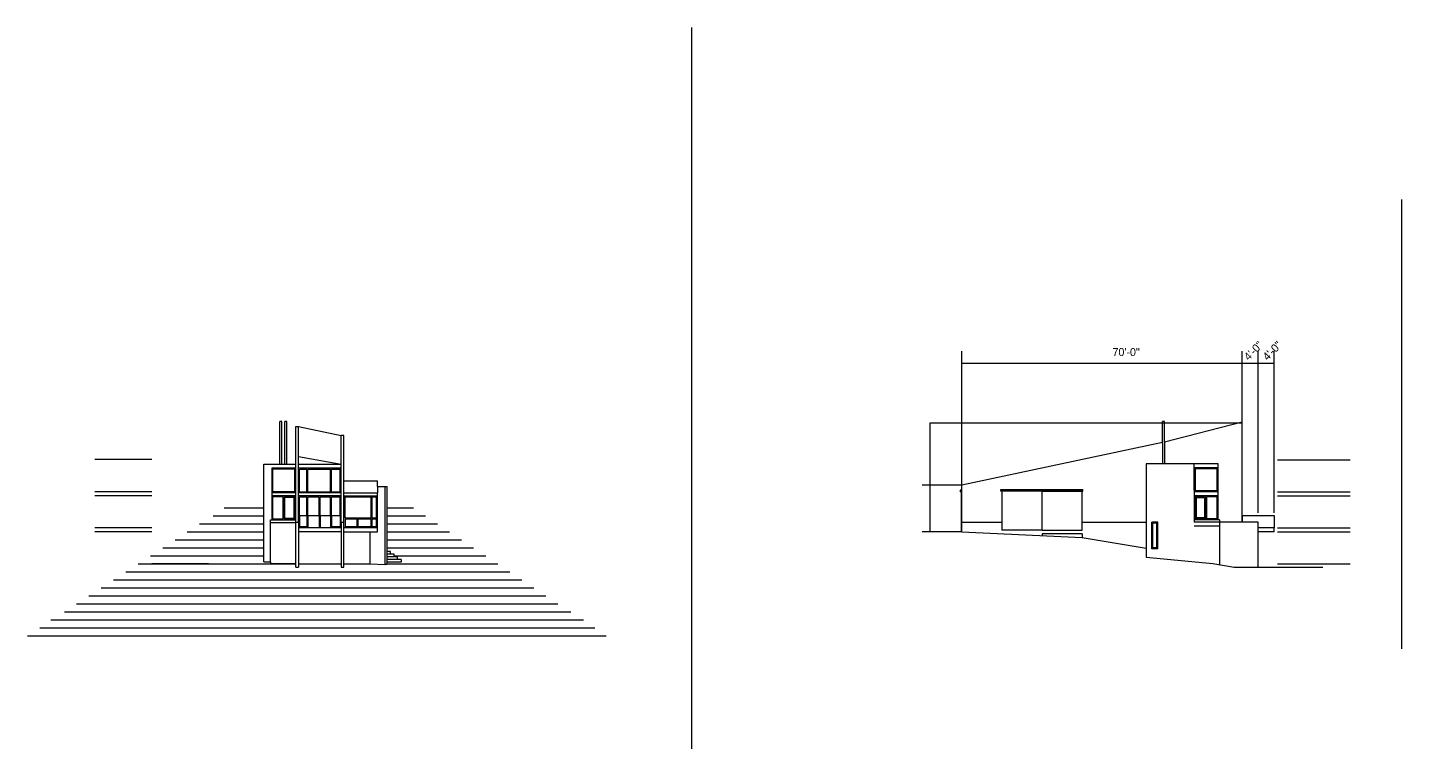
# Model space of a CAD drawing. Header units: inches. Extents: x -30960 to 5972, y 141 to 7569.
# Drawn here: x -17209 to -13088, y 3150 to 5293 of the extents above; entities that cross this region are included whole.
import ezdxf

# ---------------------------------------------------------------- set-up
doc = ezdxf.new("R2010")
doc.units = ezdxf.units.IN
doc.header["$LTSCALE"] = 0.5
doc.header["$MEASUREMENT"] = 0
for name, color, linetype in [('A-Elev-North', 7, 'Continuous'), ('A-Elev-South', 7, 'Continuous'), ('A-glazing', 252, 'Continuous'), ('construction', 160, 'Continuous')]:
    doc.layers.add(name, color=color, linetype=linetype)

msp = doc.modelspace()

# ---------------------------------------------------------------- linework, layer by layer
at = {"layer": 'A-Elev-North'}
for p, q in [((-13798.5, 4051.3), (-13566, 4110.9, 5147.6)), ((-14406, 3922.2), (-13804.5, 4050)), ((-16480.2, 3691.3, -51475.7), (-16480.2, 3685.9, -51475.7))]:
    msp.add_line(p, q, dxfattribs=at)
at = {"layer": 'A-Elev-North', "color": 253}
for p, q in [((-16500.2, 3983.6, -51475.7), (-16404.2, 3983.6, -51475.7)), ((-16476.2, 3972.3, 133814.9), (-16476.2, 3817.3)), ((-16159.1, 3793.3, -10295.1), (-16211.4, 3793.3, -10295.1)), ((-13634, 3817.3), (-13634, 3810.3, -6490.4)), ((-13634, 3810.3, -6490.4), (-13634, 3684))]:
    msp.add_line(p, q, dxfattribs=at)
at = {"layer": 'A-Elev-North', "color": 252}
for p, q in [((-16404.2, 3972.3, 133814.9), (-16476.2, 3972.3, 133814.9)), ((-16407.2, 3969.3, 133814.9), (-16473.2, 3969.3, 133814.9)), ((-16407.2, 3901.3, -25734.8), (-16473.2, 3901.3, -25734.8)), ((-16441.7, 3886.3, 12), (-16473.2, 3886.3, 12)), ((-16407.2, 3886.3, 12), (-16438.7, 3886.3, 12)), ((-16409.2, 3884.3, 12), (-16436.7, 3884.3, 12)), ((-16256.6, 3822.3, -15011.7), (-16256.6, 3886.3, -15374.6)), ((-16177.1, 3822.3, -14560.7), (-16177.1, 3886.3, -14923.7)), ((-16175, 3822.3, -14548.7), (-16175, 3886.3, -14911.7)), ((-16161.2, 3822.3, -14470.5), (-16161.2, 3886.3, -14833.5)), ((-13678.5, 3883.2, 1562.9), (-13678.5, 3823.3, 17155.8)), ((-13675.5, 3886.2, 783.1), (-13675.5, 3820.3, 17935.6)), ((-13672.5, 3886.2, 783.1), (-13672.5, 3820.3, 17935.6)), ((-16480.2, 3817.3), (-16404.2, 3817.3)), ((-16480.2, 3809.3), (-16404.2, 3809.3)), ((-16473.2, 3820.3), (-16441.7, 3820.3)), ((-16438.7, 3820.3), (-16407.2, 3820.3)), ((-16436.7, 3822.3), (-16409.2, 3822.3)), ((-16256.6, 3819.3), (-16256.6, 3796.3)), ((-16219.5, 3796.3, -14653.9), (-16219.5, 3819.3, -14784.3)), ((-16217.4, 3796.3, -14641.9), (-16217.4, 3819.3, -14772.3)), ((-16177.1, 3796.3, -14413.3), (-16177.1, 3819.3, -14543.7)), ((-16175, 3796.3, -14401.2), (-16175, 3819.3, -14531.7)), ((-16161.2, 3796.3, -14323), (-16161.2, 3819.3, -14453.5))]:
    msp.add_line(p, q, dxfattribs=at)
at = {"layer": 'A-Elev-North', "color": 7}
for p, q in [((-16260.2, 3934.3), (-16159.1, 3934.3)), ((-16159.1, 3917.3, -10295.1), (-16159.1, 3934.3, -10295.1)), ((-16159.1, 3917.3), (-16130.1, 3917.3)), ((-16404.2, 3810.3), (-16396.2, 3810.3)), ((-16396.2, 3810.3), (-16396.2, 3675.3)), ((-16268.2, 3810.3), (-16260.2, 3810.3)), ((-16268.2, 3810.3), (-16268.2, 3675.3)), ((-16180.8, 3685.3), (-16135.7, 3683.3, -10295.1))]:
    msp.add_line(p, q, dxfattribs=at)
at = {"layer": 'A-Elev-North', "color": 251}
for p, q in [((-16159.1, 3917.3), (-16159.1, 3898.3)), ((-16178.2, 3822.3, -14323), (-16178.2, 3886.3, -14323)), ((-16162.3, 3822.3, -14323), (-16162.3, 3886.3, -14323)), ((-16220.6, 3796.3), (-16220.6, 3819.3)), ((-16178.2, 3796.3), (-16178.2, 3819.3)), ((-16162.3, 3796.3, -14323), (-16162.3, 3819.3, -14323))]:
    msp.add_line(p, q, dxfattribs=at)
at = {"layer": 'A-Elev-North', "color": 250}
for p, q in [((-16393, 3829.3), (-16393, 3796.3)), ((-16370.7, 3796.3), (-16393, 3796.3)), ((-16370.7, 3829.3), (-16370.7, 3796.3)), ((-16367.7, 3829.3), (-16367.7, 3793.3)), ((-16333.7, 3829.3), (-16333.7, 3793.3)), ((-16330.7, 3829.3), (-16330.7, 3793.3)), ((-16299.7, 3829.3, -25737.8), (-16299.7, 3793.3, -25737.8)), ((-16296.7, 3829.3, -25737.8), (-16296.7, 3796.3, -25737.8)), ((-16271.2, 3796.3), (-16296.7, 3796.3, -25737.8)), ((-16271.2, 3829.3), (-16271.2, 3796.3))]:
    msp.add_line(p, q, dxfattribs=at)
at = {"layer": 'A-Elev-South', "color": 7}
for p, q in [((-15217.4, 5293.3, -5147.6), (-15217.4, 710, -5147.6)), ((-16404.2, 4096.8), (-16396.2, 4096.8)), ((-16404.2, 3675.3), (-16404.2, 4096.8)), ((-16404.2, 3918.3, -5147.6), (-16404.2, 4093, -5147.6)), ((-16396.2, 4096.8), (-16268.2, 4070.3)), ((-13804.5, 4047.3), (-13804.5, 4112.1)), ((-13798.5, 4112.1), (-13804.5, 4112.1)), ((-13798.5, 4048.6), (-13798.5, 4112.1)), ((-13566, 3829.3), (-13566, 4110.9)), ((-16260.2, 4070.3), (-16268.2, 4070.3)), ((-16260.2, 3675.3), (-16260.2, 4070.3)), ((-16130.1, 3683.3, -10295.1), (-16130.1, 3917.3, -10295.1)), ((-13469, 3829.3), (-13566, 3829.3)), ((-13470, 3781.3, 5147.6), (-13470, 3793.3)), ((-13469, 3793.3), (-13469, 3829.3)), ((-14406, 3781.2), (-14046, 3764.3)), ((-14046, 3764.3), (-13854, 3731.9, -6843)), ((-13518, 3675.3, 5147.6), (-13518, 3781.3, 5147.6)), ((-13470, 3781.3, 5147.6), (-13518, 3781.3, 5147.6)), ((-16404.2, 3675.3), (-16396.2, 3675.3)), ((-16268.2, 3675.3), (-16260.2, 3675.3)), ((-16130.1, 3683.3, -10295.1), (-16135.7, 3683.3, -10295.1)), ((-13854, 3704.9), (-13653.8, 3685.9, -7156.3)), ((-13653.8, 3685.9, -7156.3), (-13590, 3675.3, 5147.6)), ((-13590, 3675.3, 5147.6), (-13480.3, 3675.3, 5147.6)), ((-13480.3, 3675.3, 5147.6), (-13323.8, 3675.3))]:
    msp.add_line(p, q, dxfattribs=at)
at = {"layer": 'A-Elev-South'}
for p, q in [((-13087.7, 4777.9), (-13087.7, 3430.5)), ((-14406, 3781.3, 5147.6), (-14406, 3921.3, 5147.6)), ((-14406, 3781.3, 5147.6), (-14406, 3921.3, 5147.6)), ((-14166, 3786.3), (-14166, 3903.2)), ((-14166, 3903.2), (-14046, 3903.2)), ((-14046, 3786.3), (-14046, 3903.2)), ((-14166, 3786.3, -5147.6), (-14046, 3786.3, -5147.6))]:
    msp.add_line(p, q, dxfattribs=at)
at = {"layer": 'A-Elev-South', "color": 253}
for p, q in [((-16452, 3983.6, -51475.7), (-16452, 4112.1)), ((-16446, 4112.1), (-16452, 4112.1)), ((-16446, 3983.6, -51475.7), (-16446, 4112.1)), ((-16437, 3983.6, -51475.7), (-16437, 4112.1)), ((-16431, 4112.1), (-16437, 4112.1)), ((-16431, 3983.6, -51475.7), (-16431, 4112.1)), ((-16396.2, 3810.3), (-16396.2, 4096.8)), ((-16268.2, 3810.3), (-16268.2, 4070.3)), ((-13804.5, 4047.3), (-13804.5, 3985.3, -55275.7)), ((-13798.5, 4048.6), (-13798.5, 3985.3, -55196.8)), ((-16500.2, 3691.3), (-16500.2, 3983.6, -51475.7)), ((-16268.2, 3972.3, 133814.9), (-16396.2, 3972.3, 133814.9)), ((-13854, 3985.3), (-13854, 3704.9)), ((-13710, 3985.3), (-13854, 3985.3)), ((-13638, 3985.3), (-13710, 3985.3)), ((-13638, 3906.3, -31308.8), (-13638, 3985.3)), ((-16135.7, 3683.3, -10295.1), (-16135.7, 3917.3, -10295.1)), ((-16404.2, 3898.3), (-16476.2, 3898.3)), ((-16404.2, 3889.3), (-16476.2, 3889.3)), ((-16268.2, 3898.3, -25734.8), (-16396.2, 3898.3, -25734.8)), ((-16268.2, 3889.3, -25734.8), (-16396.2, 3889.3, -25734.8)), ((-14289, 3903.2), (-14289, 3908.2)), ((-14044, 3906.2), (-14289, 3906.2)), ((-14286, 3903.2), (-14289, 3903.2)), ((-14286, 3903.2), (-14286, 3786.3, -5147.6)), ((-14166, 3903.2), (-14286, 3903.2)), ((-14046, 3903.2), (-14044, 3903.2)), ((-14044, 3906.2), (-14044, 3908.2)), ((-14044, 3903.2), (-14044, 3906.2)), ((-13638, 3901.3), (-13710, 3901.3)), ((-13638, 3889.3), (-13710, 3889.3)), ((-13638, 3817.3, -18974), (-13638, 3906.3, -31308.8)), ((-16480.2, 3691.3, 1715.9), (-16480.2, 3817.3, -20470.9)), ((-16268.2, 3793.3), (-16396.2, 3793.3)), ((-16268, 3829.3), (-16396, 3829.3)), ((-16159.1, 3793.3), (-16260.2, 3793.3)), ((-14406, 3810.3, -5147.6), (-14286, 3810.3, -5147.6)), ((-14046, 3810.3, -5147.6), (-13854, 3810.3, -5147.6)), ((-13634, 3817.3, 18715.4), (-13710, 3817.3, 18715.4)), ((-13566, 3810.3, 3372.5), (-13566, 3829.3)), ((-13566, 3829.3), (-13566, 3810.3, -5147.6)), ((-13518, 3781.3, 5147.6), (-13518, 3810.3)), ((-13469, 3793.3, 5147.6), (-13518, 3793.3, 5147.6)), ((-16268.2, 3781.3), (-16396.2, 3781.3)), ((-14166, 3786.3), (-14286, 3786.3, -5147.6)), ((-14166, 3775.3), (-14166, 3769.9)), ((-14046, 3775.3), (-14166, 3775.3)), ((-14046, 3775.3), (-14046, 3764.3)), ((-16500.2, 3691.3, -5147.6), (-16480.2, 3691.3, -3431.7)), ((-16480.2, 3685.9), (-16404.2, 3685.9))]:
    msp.add_line(p, q, dxfattribs=at)
at = {"layer": 'A-Elev-South', "color": 2, "ltscale": 0.1}
for p, q in [((-16836.1, 3997.6, -51475.7), (-17006.6, 3997.6, -51475.7)), ((-13460.1, 3997.3, -10295.1), (-13241.6, 3997.3, -15442.7)), ((-13460.1, 3997.3, -10295.1), (-13241.6, 3997.3, -15442.7)), ((-13460.1, 3997.3, -10295.1), (-13241.6, 3997.3, -15442.7)), ((-16836.1, 3901.6, -51475.7), (-17006.6, 3901.6, -51475.7)), ((-16836.1, 3889.6, -51475.7), (-17006.6, 3889.6, -51475.7)), ((-13460.1, 3901.3, -10295.1), (-13241.6, 3901.3, -15442.7)), ((-13460.1, 3889.3, -10295.1), (-13241.6, 3889.3, -15442.7)), ((-16836.1, 3793.6, -51475.7), (-17006.6, 3793.6, -51475.7)), ((-13460.1, 3793.3, -10295.1), (-13241.6, 3793.3, -15442.7)), ((-16836.1, 3781.6, -51475.7), (-17006.6, 3781.6, -51475.7)), ((-13460.1, 3781.3, -10295.1), (-13241.6, 3781.3, -15442.7)), ((-16665.6, 3685.3, -51475.7), (-16836.1, 3685.3, -51475.7)), ((-13460.1, 3685.3, -10295.1), (-13241.6, 3685.3, -15442.7))]:
    msp.add_line(p, q, dxfattribs=at)
at = {"layer": 'A-Elev-South', "color": 252}
for p, q in [((-16473.2, 3901.3, -25734.8), (-16473.2, 3969.3, 133814.9)), ((-16407.2, 3901.3, -25734.8), (-16407.2, 3969.3, 133814.9)), ((-16393.2, 3901.3, -25746.8), (-16393.2, 3969.3, 159549.8)), ((-16370.7, 3901.3, -25746.8), (-16370.7, 3969.3, 159549.8)), ((-16367.7, 3901.3, -25746.8), (-16367.7, 3969.3, 159549.8)), ((-16299.7, 3901.3, -51484.7), (-16299.7, 3969.3, 133811.9)), ((-16296.7, 3901.3, -51484.7), (-16296.7, 3969.3, 133811.9)), ((-16271.2, 3901.3, -25746.8), (-16271.2, 3969.3, 159549.8)), ((-13710, 3906.3, -31308.8), (-13710, 3985.3)), ((-13638, 3973.3), (-13710, 3973.3)), ((-13707, 3970.3, 59791), (-13707, 3904.3, 1186.8)), ((-13641, 3970.3, 60978.9), (-13707, 3970.3, 60978.9)), ((-13641, 3904.3, 1186.8), (-13641, 3970.3, 59791)), ((-16473.2, 3820.3, -215796), (-16473.2, 3886.3, -60921)), ((-16441.7, 3820.3, -215796), (-16441.7, 3886.3, -60921)), ((-16438.7, 3820.3, 1.2), (-16438.7, 3886.3, 12)), ((-16436.7, 3822.3, 1.2), (-16436.7, 3884.3, 12)), ((-16409.2, 3822.3, 1.2), (-16409.2, 3884.3, 12)), ((-16407.2, 3820.3, 1.2), (-16407.2, 3886.3, 12)), ((-16393.2, 3829.3), (-16393.2, 3886.3, -25737.8)), ((-16370.7, 3829.3), (-16370.7, 3886.3, -25737.8)), ((-16367.7, 3829.3), (-16367.7, 3886.3, -25737.8)), ((-16333.7, 3829.3), (-16333.7, 3886.3, -25737.8)), ((-16330.7, 3829.3), (-16330.7, 3886.3, -25737.8)), ((-16299.7, 3829.3, -25737.8), (-16299.7, 3886.3, -51475.7)), ((-16296.7, 3829.3, -25737.8), (-16296.7, 3886.3, -51475.7)), ((-16271.2, 3829.3), (-16271.2, 3886.3, -25737.8)), ((-14411, 3906.3), (-14411, 3901.3)), ((-14406, 3906.3), (-14411, 3906.3)), ((-14411, 3906.3), (-14411, 3901.3)), ((-14406, 3906.3), (-14411, 3906.3)), ((-14408, 3901.3), (-14411, 3901.3)), ((-14408, 3901.3), (-14411, 3901.3)), ((-14408, 3901.3, 5147.6), (-14408, 3781.3)), ((-14408, 3901.3, 5147.6), (-14408, 3781.3)), ((-13710, 3906.3, -31308.8), (-13710, 3810.3, -17329)), ((-13641, 3904.3, -31308.8), (-13707, 3904.3, -31308.8)), ((-13675.5, 3886.2, -31278.8), (-13707, 3886.2, -31278.8)), ((-13707, 3886.2, 30), (-13707, 3820.3, -12593.4)), ((-13678.5, 3883.2, -31278.8), (-13704, 3883.2, -31278.8)), ((-13704, 3883.2, -543.9), (-13704, 3823.3, -12019.5)), ((-13641, 3886.2, -31278.8), (-13672.5, 3886.2, -31278.8)), ((-13641, 3820.3, -12593.4), (-13641, 3886.2, 30)), ((-16177.1, 3822.3), (-16256.6, 3822.3)), ((-16219.5, 3819.3), (-16256.6, 3819.3)), ((-16219.5, 3796.3), (-16256.6, 3796.3)), ((-16177.1, 3819.3), (-16217.4, 3819.3)), ((-16177.1, 3796.3), (-16217.4, 3796.3)), ((-16161.2, 3822.3), (-16175, 3822.3)), ((-16161.2, 3819.3), (-16175, 3819.3)), ((-16161.2, 3796.3), (-16175, 3796.3)), ((-13837, 3730.3, 18715.4), (-13837, 3810.3)), ((-13819, 3810.3, -606.2), (-13837, 3810.3, -606.2)), ((-13834, 3733.3, 18715.4), (-13834, 3807.3, -606.2)), ((-13822, 3807.3, -606.2), (-13834, 3807.3, -606.2)), ((-13822, 3733.3, 15793.3), (-13822, 3807.3, -2098.3)), ((-13819, 3730.3, 18715.4), (-13819, 3810.3)), ((-13634, 3810.3, -6490.4), (-13710, 3810.3, -6490.4)), ((-13634, 3798.3, -6490.4), (-13710, 3798.3, -6490.4)), ((-13675.5, 3820.3, -15442.7), (-13707, 3820.3, -15442.7)), ((-13678.5, 3823.3, -15442.7), (-13704, 3823.3, -15442.7)), ((-13641, 3820.3, -15442.7), (-13672.5, 3820.3, -15442.7)), ((-13518, 3810.3, -1342.8), (-13634, 3810.3, -6490.4)), ((-16729.8, 3781.3, -15442.7), (-16500.2, 3781.3, -15442.7)), ((-16130.1, 3781.3, -15442.7), (-15942.9, 3781.3, -15442.7)), ((-13819, 3730.3, 18715.4), (-13837, 3730.3, 18715.4)), ((-13822, 3733.3, 18715.4), (-13834, 3733.3, 18715.4)), ((-16914.1, 3661.3, -15442.7), (-15762.4, 3661.3, -15442.7)), ((-17098.4, 3541.3, -10295.1), (-15578.9, 3541.3, -10295.1))]:
    msp.add_line(p, q, dxfattribs=at)
at = {"layer": 'A-Elev-South', "color": 251}
msp.add_line((-14289, 3908.2), (-14044, 3908.2), dxfattribs=at)
at = {"layer": 'A-Elev-South', "color": 126}
for p, q in [((-16619.2, 3853.3, -15442.7), (-16500.2, 3853.3, -15442.7)), ((-16130.1, 3853.3, -15442.7), (-16051.1, 3853.3, -15442.7)), ((-16692.9, 3805.3, -15442.7), (-16500.2, 3805.3, -15442.7)), ((-16652.3, 3829.3, -15442.7), (-16500.2, 3829.3, -15442.7)), ((-16130.1, 3829.3, -15442.7), (-16015, 3829.3, -15442.7)), ((-16130.1, 3805.3, -15442.7), (-15979, 3805.3, -15442.7)), ((-16765.7, 3757.3, -15442.7), (-16500.2, 3757.3, -15442.7)), ((-16130.1, 3757.3, -15442.7), (-15906.8, 3757.3, -15442.7)), ((-16840.4, 3709.3, -15442.7), (-16500.2, 3709.3, -15442.7)), ((-16803.5, 3733.3, -15442.7), (-16500.2, 3733.3, -15442.7)), ((-16130.1, 3733.3, -15442.7), (-15870.7, 3733.3, -15442.7)), ((-16109.6, 3709.3, -15442.7), (-15834.6, 3709.3, -15442.7)), ((-16877.2, 3685.3, -2320.6), (-16404.2, 3685.3, -9241.7)), ((-16128.5, 3685.3, -13275.5), (-15798.5, 3685.3, -18103.7)), ((-16951, 3637.3, -15442.7), (-15726.3, 3637.3, -15442.7)), ((-17024.7, 3589.3), (-15654.1, 3589.3)), ((-16987.8, 3613.3), (-15690.2, 3613.3)), ((-17061.5, 3565.3), (-15618, 3565.3)), ((-17139.4, 3517.3, -10295.1), (-15541.3, 3517.3, -10295.1)), ((-17209, 3469.3, -10295.1), (-15473.6, 3469.3, -10295.1)), ((-17172.1, 3493.3, -10295.1), (-15507.5, 3493.3, -10295.1))]:
    msp.add_line(p, q, dxfattribs=at)
at = {"layer": 'A-glazing', "color": 253}
for p, q in [((-16396.2, 4007.2, 9151.2), (-16268.2, 3983.6)), ((-16260.2, 3898.3, -15442.7), (-16159.1, 3898.3, -15442.7)), ((-16260.2, 3781.3, -10295.1), (-16159.1, 3781.3, -10295.1))]:
    msp.add_line(p, q, dxfattribs=at)
at = {"layer": 'A-glazing'}
for p, q in [((-16396.2, 3983.6), (-16268.2, 3983.6)), ((-16393.2, 3969.3, 133811.9), (-16370.7, 3969.3, 133811.9)), ((-16367.7, 3969.3, 133811.9), (-16299.7, 3969.3, 108074.1)), ((-16296.7, 3969.3, 133811.9), (-16271.2, 3969.3, 133811.9)), ((-16393.2, 3901.3, -51484.7), (-16370.7, 3901.3, -51484.7)), ((-16393.2, 3886.3, -51475.7), (-16370.7, 3886.3, -51475.7)), ((-16367.7, 3901.3, -51484.7), (-16299.7, 3901.3, -77222.5)), ((-16367.7, 3886.3, -51475.7), (-16333.7, 3886.3, -51475.7)), ((-16330.7, 3886.3, -51475.7), (-16299.7, 3886.3, -77213.5)), ((-16296.7, 3901.3, -77222.5), (-16271.2, 3901.3, -51484.7)), ((-16296.7, 3886.3, -77213.5), (-16271.2, 3886.3, -51475.7)), ((-16260.2, 3889.3, -25737.8), (-16159.1, 3889.3, -25737.8)), ((-16256.6, 3886.3, -25737.8), (-16177.1, 3886.3, -25737.8)), ((-16256.6, 3886.3, -25737.8), (-16177.1, 3886.3, -25737.8)), ((-16175, 3886.3, -25737.8), (-16161.2, 3886.3, -25737.8)), ((-16175, 3886.3, -25737.8), (-16161.2, 3886.3, -25737.8))]:
    msp.add_line(p, q, dxfattribs=at)
at = {"layer": 'A-glazing', "color": 7}
for p, q in [((-16260.2, 3937.3, -25737.8), (-16260.2, 3937.3, -25737.8)), ((-16396.2, 3685.3, -25737.8), (-16268.2, 3685.3, -25737.8)), ((-16260.2, 3685.3, -25737.8), (-16180.8, 3685.3, -25737.8))]:
    msp.add_line(p, q, dxfattribs=at)
at = {"layer": 'A-glazing', "color": 251}
for p, q in [((-16159.1, 3781.3), (-16159.1, 3898.3)), ((-16180.8, 3685.3), (-16180.8, 3781.3))]:
    msp.add_line(p, q, dxfattribs=at)
at = {"layer": 'A-glazing', "color": 252}
for p, q in [((-16120.2, 3722.3, 10295.1), (-16130.1, 3722.3, 10295.1)), ((-16120.2, 3714.3, -5147.6), (-16130.1, 3714.3, -5147.6)), ((-16120.2, 3714.3, 10295.1), (-16120.2, 3722.3, 10295.1)), ((-16109.6, 3714.3), (-16120.2, 3714.3)), ((-16109.6, 3706.3, 5147.6), (-16109.6, 3714.3, 5147.6)), ((-16109.6, 3706.3, -10295.1), (-16130.1, 3706.3, -10295.1)), ((-16099, 3698.3, -5147.6), (-16130.1, 3698.3, -5147.6)), ((-16088.4, 3690.3, -5147.6), (-16130.1, 3690.3, -5147.6)), ((-16099, 3706.3, -5147.6), (-16109.6, 3706.3, -5147.6)), ((-16099, 3698.3), (-16099, 3706.3)), ((-16088.4, 3698.3, -5147.6), (-16099, 3698.3, -5147.6)), ((-16088.4, 3698.3, -5147.6), (-16088.4, 3690.3, -5147.6))]:
    msp.add_line(p, q, dxfattribs=at)
at = {"layer": 'construction'}
for p, q in [((-14406, 3976.2), (-14406, 4323)), ((-14406, 3976.2), (-14406, 4323)), ((-14406, 4287.2), (-13470, 4287.2, -5425.8)), ((-13566, 4110.9), (-13566, 4323)), ((-13518, 3838.3, -4970.1), (-13518, 4323, -4970.1)), ((-13470, 3838.3, -4970.1), (-13470, 4323, -4970.1)), ((-14502.8, 4107.4, -9.6), (-14502.8, 3781.3, 5147.6)), ((-14502.8, 4107.4, -9.6), (-14502.8, 3781.3, 5147.6)), ((-13566, 4107.4), (-14502.8, 4107.4, -5147.6)), ((-14406, 3922.2), (-14406, 4001.4)), ((-14406, 3922.2), (-14406, 4001.4)), ((-14406, 3921.3, 5147.6), (-14525.7, 3921.3, 5147.6)), ((-14406, 3921.3, 5147.6), (-14525.7, 3921.3, 5147.6)), ((-14406, 3781.3, 5147.6), (-14525.7, 3781.3, 5147.6)), ((-14406, 3781.3, 5147.6), (-14525.7, 3781.3, 5147.6))]:
    msp.add_line(p, q, dxfattribs=at)

# ---------------------------------------------------------------- texts
msp.add_text('70\'-0"', height=24, dxfattribs=at).set_placement((-13954.6, 4308.2))
for p in [(-13546.3, 4293), (-13489.7, 4293)]:
    msp.add_text('4\'-0"', height=24, rotation=45, dxfattribs=at).set_placement(p)

doc.saveas('drawing.dxf')
